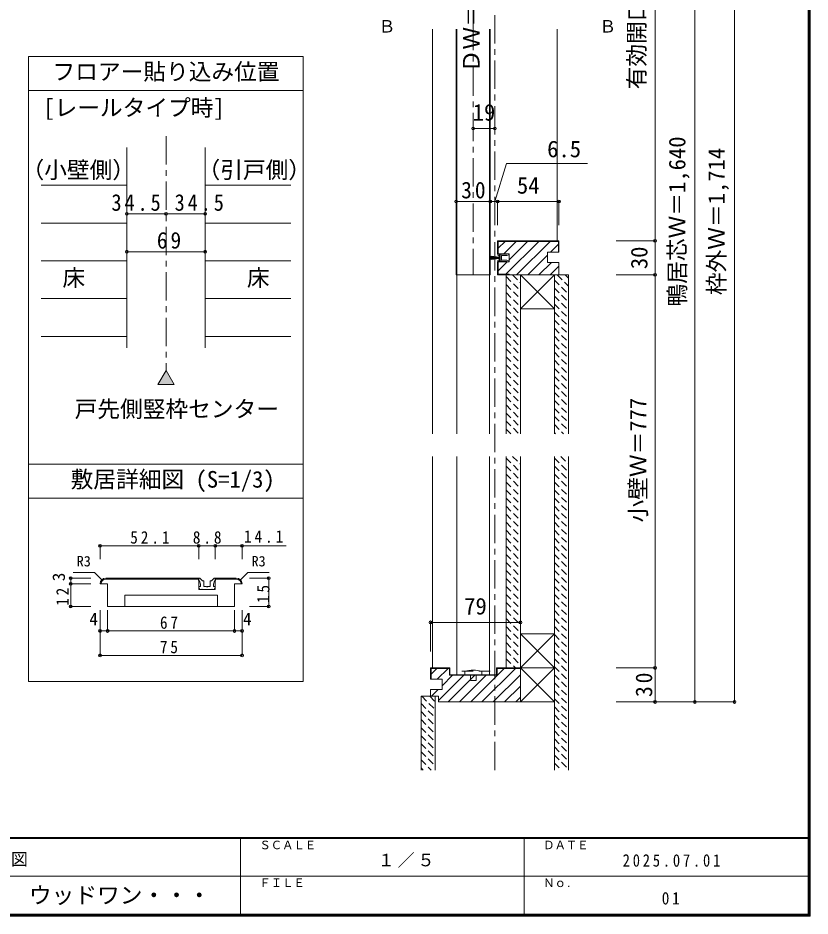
# Model space of a CAD drawing. Units: millimetres, scale not verified, with parts at other scales. Extents: x -957 to 993, y -689 to 708.
# Drawn here: x 295 to 993, y -689 to 102 of the extents above; entities that cross this region are included whole.
import ezdxf
from ezdxf.enums import TextEntityAlignment as Align

# ---------------------------------------------------------------- set-up
doc = ezdxf.new("R2010")
doc.units = ezdxf.units.MM
doc.header["$LTSCALE"] = 5
doc.header["$PDMODE"] = 32
doc.header["$PDSIZE"] = 2.5
for name, pattern in [('CHAIN1', [8, 5, -1, 1, -1]), ('DASHED1', [1.8, 1.2, -0.6]), ('DASHED2', [3, 2, -1])]:
    doc.linetypes.add(name, pattern=pattern)
for name, color, linetype, lineweight in [('0-6_扉', 7, 'Continuous', 9), ('0-A_文字', 7, 'Continuous', 9), ('0-B_寸法', 7, 'Continuous', 9), ('F-1_枠', 6, 'Continuous', 9)]:
    doc.layers.add(name, color=color, linetype=linetype, lineweight=lineweight)
doc.layers.add('F-0_補助線', color=7, linetype='Continuous')
doc.layers.add('F-A_文字', color=7, linetype='Continuous')
doc.styles.add('HG丸ｺﾞｼｯｸM-PRO', font='')
doc.styles.add('ＭＳ ゴシック', font='')
doc.styles.get('HG丸ｺﾞｼｯｸM-PRO').set_extended_font_data('HG丸ｺﾞｼｯｸM-PRO')
doc.styles.get('ＭＳ ゴシック').set_extended_font_data('MS Gothic')

# ---------------------------------------------------------------- blocks, each defined once
blk = doc.blocks.new('4')
at = {"layer": '0-A_文字'}
for p, q in [((-7.5, 43.83), (7.5, 43.83)), ((-7.5, 43.83), (-2.5, 8.83)), ((-3.75, 43.83), (-1.25, 8.83)), ((0, 43.83), (0, 8.83)), ((3.75, 43.83), (1.25, 8.83)), ((2.5, 8.83), (7.5, 43.83)), ((-16.5, 3.83), (-16.5, 12.33)), ((-11, 5.33), (-11, 8.83)), ((-11, 8.83), (11, 8.83)), ((16.5, 12.33), (16.5, 3.83))]:
    blk.add_line(p, q, dxfattribs=at)
for points in [[(-15, 13.83), (-11.5, 13.83), (-9, 8.83), (-11.5, 8.83), (-11.5, 3.83), (-2.5, 3.83)], [(-11, 5.33), (11, 5.33), (11, 8.83)], [(2.5, 3.83), (11.5, 3.83), (11.5, 8.83), (9, 8.83), (11.5, 13.83), (15, 13.83)], [(-15.44, -33.59), (-18, -24.67), (-16.5, -24.67), (-16.5, -1.17)], [(0, -2.17), (-10.5, -2.17), (-10.5, -24.67), (-12.54, -33.51)], [(12.54, -33.51), (10.5, -24.67), (10.5, -2.17), (0, -2.17)], [(16.5, -1.17), (16.5, -24.67), (18, -24.67), (15.44, -33.59)]]:
    blk.add_lwpolyline(points, dxfattribs=at)
for centre, radius, start, end in [((-15, 12.33), 1.5, 90, 180), ((-17.83, 1.33), 2.83, 0, 61.92751), ((-17.83, 1.33), 2.83, 298.07249, 0), ((0, 2.49), 2.83, 90, 151.92751), ((0, 2.49), 2.83, 28.07249, 90), ((15, 12.33), 1.5, 0, 90), ((17.83, 1.33), 2.83, 118.07249, 180), ((17.83, 1.33), 2.83, 180, 241.92751), ((-14, -33.17), 1.5, 196.01316, 347.0113), ((14, -33.17), 1.5, 192.9887, 343.98684)]:
    blk.add_arc(centre, radius, start, end, dxfattribs=at)

msp = doc.modelspace()

# ---------------------------------------------------------------- linework, layer by layer
at = {"layer": '0-6_扉'}
for p, q in [((681.141, 92.111), (681.141, -124.22)), ((711.141, 92.111), (711.141, -124.22)), ((711.141, -124.22), (681.141, -124.22))]:
    msp.add_line(p, q, dxfattribs=at)
at = {"layer": '0-B_寸法', "linetype": 'CHAIN1'}
for p, q in [((715.141, -560.482), (715.141, 406.373)), ((696.141, 298.626), (696.141, -124.22)), ((425.569, -1.942), (425.569, -208.332))]:
    msp.add_line(p, q, dxfattribs=at)
at = {"layer": '0-B_寸法'}
for p, q in [((926.251, -500.482), (926.251, 395.626)), ((856.251, 321.626), (856.251, -500.482)), ((891.251, -500.482), (891.251, 321.626)), ((660.141, -264.151), (660.141, 92.111)), ((681.741, 92.111), (681.741, -264.151)), ((710.541, 92.111), (710.541, -264.151)), ((770.141, -94.22), (770.141, 92.111)), ((304.5, 68.058), (304.5, -482.581)), ((546.377, 68.058), (304.5, 68.058)), ((546.377, 68.058), (546.377, -482.581)), ((546.377, 38.058), (304.5, 38.058)), ((391.069, -11.942), (391.069, -188.449)), ((460.069, -11.942), (460.069, -188.449)), ((715.141, -59.579), (725.329, -26.123)), ((796.88, -26.123), (725.329, -26.123)), ((315.569, -45.244), (391.069, -45.244)), ((460.069, -45.244), (535.569, -45.244)), ((681.14, -84.625), (681.14, -59.579)), ((681.14, -59.579), (711.14, -59.579)), ((711.14, -84.625), (711.14, -59.579)), ((711.141, -59.579), (711.141, -84.625)), ((711.141, -59.579), (717.641, -59.579)), ((711.141, -59.579), (711.141, -80.374)), ((717.641, -59.579), (771.641, -59.579)), ((717.641, -59.579), (717.641, -80.374)), ((717.641, -59.579), (717.641, -80.374)), ((771.641, -59.579), (771.641, -80.374)), ((771.641, -59.579), (771.641, -80.374)), ((391.069, -70.504), (425.569, -70.504)), ((425.569, -70.504), (460.069, -70.504)), ((315.569, -78.545), (391.069, -78.545)), ((460.069, -78.545), (535.569, -78.545)), ((717.641, -94.22), (771.641, -94.22)), ((717.641, -105.77), (717.641, -94.22)), ((718.141, -94.72), (771.141, -94.72)), ((724.157, -94.72), (718.141, -100.735)), ((718.141, -105.77), (718.141, -94.72)), ((734.056, -94.72), (723.006, -105.77)), ((753.855, -94.72), (724.855, -123.72)), ((743.956, -94.72), (727.641, -111.034)), ((763.755, -94.72), (734.255, -124.22)), ((771.141, -104.22), (771.141, -94.72)), ((771.641, -104.22), (771.641, -94.22)), ((856.251, -94.22), (822.119, -94.22)), ((856.251, -94.22), (856.251, -124.22)), ((771.141, -97.233), (764.154, -104.22)), ((391.069, -103.805), (460.069, -103.805)), ((727.641, -105.77), (717.641, -105.77)), ((727.641, -105.77), (727.641, -112.67)), ((761.641, -106.733), (744.154, -124.22)), ((761.641, -113.22), (761.641, -104.22)), ((771.641, -104.22), (761.641, -104.22)), ((315.569, -111.846), (391.069, -111.846)), ((460.069, -111.846), (535.569, -111.846)), ((717.641, -112.67), (727.641, -112.67)), ((717.641, -112.67), (717.641, -124.22)), ((718.141, -112.67), (718.141, -123.72)), ((726.006, -112.67), (718.141, -120.534)), ((765.053, -113.22), (754.053, -124.22)), ((761.641, -113.22), (771.641, -113.22)), ((771.641, -116.532), (763.953, -124.22)), ((771.641, -124.22), (771.641, -113.22)), ((771.641, -124.22), (717.641, -124.22)), ((727.641, -123.72), (718.141, -123.72)), ((725.141, -264.151), (725.141, -124.22)), ((727.641, -123.72), (727.641, -124.22)), ((737.641, -154.22), (767.641, -124.22)), ((737.641, -124.22), (767.641, -154.22)), ((737.641, -264.151), (737.641, -124.22)), ((780.141, -264.151), (780.141, -124.22)), ((856.251, -124.22), (822.119, -124.22)), ((315.569, -145.148), (391.069, -145.148)), ((460.069, -145.148), (535.569, -145.148)), ((737.641, -154.22), (767.641, -154.22)), ((315.569, -178.449), (391.069, -178.449)), ((460.069, -178.449), (535.569, -178.449)), ((425.569, -208.332), (418.432, -220.694)), ((425.569, -208.332), (432.706, -220.694)), ((432.706, -220.694), (418.432, -220.694)), ((660.141, -470.482), (660.141, -284.151)), ((681.741, -284.151), (681.741, -476.482)), ((710.541, -284.151), (710.541, -476.482)), ((725.141, -470.482), (725.141, -284.151)), ((737.641, -470.482), (737.641, -284.151)), ((780.141, -560.482), (780.141, -284.151)), ((546.377, -291.088), (304.5, -291.088)), ((546.377, -321.088), (304.5, -321.088)), ((367.479, -362.905), (367.479, -374.572)), ((367.479, -362.905), (454.313, -362.905)), ((454.313, -362.905), (468.979, -362.905)), ((454.313, -362.905), (454.313, -374.572)), ((468.979, -362.905), (468.979, -374.572)), ((468.979, -362.905), (531.412, -362.905)), ((492.479, -362.905), (492.479, -374.572)), ((362.479, -386.386), (343.788, -386.386)), ((368.944, -392.851), (362.479, -386.386)), ((341.618, -391.386), (341.618, -416.386)), ((341.618, -391.386), (359.25, -391.386)), ((372.479, -391.386), (454.313, -391.386)), ((372.479, -392.22), (454.313, -392.22)), ((454.313, -391.386), (454.313, -401.386)), ((457.749, -393.74), (455.64, -391.631)), ((458.103, -393.887), (458.646, -393.887)), ((458.979, -398.387), (458.979, -394.22)), ((464.313, -398.387), (464.313, -394.22)), ((465.189, -393.887), (464.646, -393.887)), ((465.542, -393.74), (467.652, -391.631)), ((469.146, -391.387), (468.241, -391.387)), ((468.979, -391.386), (487.479, -391.386)), ((468.979, -391.386), (468.979, -401.386)), ((468.979, -392.22), (487.479, -392.22)), ((469.146, -393.053), (469.146, -391.387)), ((515.977, -391.386), (499.171, -391.386)), ((515.977, -391.386), (515.977, -416.386)), ((341.618, -396.386), (359.25, -396.386)), ((454.313, -401.386), (468.979, -401.386)), ((455.813, -398.887), (454.813, -398.887)), ((455.813, -398.887), (455.813, -396.78)), ((465.479, -401.387), (457.813, -401.387)), ((459.479, -398.887), (461.146, -398.887)), ((461.146, -398.887), (461.646, -399.387)), ((461.646, -399.387), (462.146, -398.887)), ((462.146, -398.887), (463.813, -398.887)), ((465.813, -401.053), (465.479, -401.387)), ((466.146, -401.387), (465.813, -401.053)), ((466.146, -401.387), (467.979, -401.387)), ((467.479, -398.887), (467.479, -396.78)), ((467.479, -398.887), (468.479, -398.887)), ((467.979, -401.387), (468.789, -399.343)), ((389.146, -406.386), (470.813, -406.386)), ((389.146, -416.386), (389.146, -406.386)), ((470.813, -416.386), (470.813, -406.386)), ((341.618, -416.386), (359.25, -416.386)), ((485.813, -416.386), (374.146, -416.386)), ((515.977, -416.386), (499.171, -416.386)), ((367.479, -437.931), (367.479, -419.505)), ((374.146, -437.931), (374.146, -419.505)), ((485.813, -437.931), (485.813, -419.505)), ((492.479, -437.931), (492.479, -419.505)), ((658.641, -430.331), (737.641, -430.331)), ((658.641, -430.331), (658.641, -456.051)), ((737.641, -430.331), (737.641, -456.051)), ((367.479, -437.931), (492.479, -437.931)), ((367.479, -459.467), (367.479, -437.931)), ((492.479, -459.467), (492.479, -437.931)), ((737.641, -440.482), (767.641, -470.482)), ((737.641, -470.482), (767.641, -440.482)), ((737.641, -440.482), (767.641, -440.482)), ((367.479, -459.467), (492.479, -459.467)), ((664.057, -470.982), (659.141, -475.898)), ((659.141, -480.482), (659.141, -470.982)), ((659.141, -470.982), (675.141, -470.982)), ((673.956, -470.982), (664.456, -480.482)), ((675.141, -476.982), (675.141, -470.982)), ((675.641, -476.482), (675.641, -470.482)), ((688.641, -476.482), (688.641, -473.482)), ((723.454, -470.982), (693.954, -500.482)), ((703.641, -473.482), (703.641, -476.482)), ((733.353, -470.982), (703.853, -500.482)), ((737.641, -470.482), (716.641, -470.482)), ((716.641, -476.482), (716.641, -470.482)), ((717.141, -476.982), (717.141, -470.982)), ((737.641, -470.982), (717.141, -470.982)), ((737.641, -470.482), (767.641, -500.482)), ((737.641, -500.482), (767.641, -470.482)), ((737.641, -470.482), (767.641, -470.482)), ((737.641, -500.482), (737.641, -470.482)), ((856.251, -470.482), (822.119, -470.482)), ((822.119, -470.482), (856.251, -470.482)), ((546.377, -482.581), (304.5, -482.581)), ((668.641, -480.482), (658.641, -480.482)), ((687.755, -476.982), (665.641, -499.097)), ((677.856, -476.982), (668.641, -486.197)), ((668.641, -480.482), (668.641, -489.482)), ((697.655, -476.982), (674.155, -500.482)), ((675.141, -476.982), (717.141, -476.982)), ((675.641, -476.482), (716.641, -476.482)), ((707.554, -476.982), (684.054, -500.482)), ((706.64, -476.482), (688.641, -476.482)), ((693.641, -476.482), (693.641, -481.482)), ((693.641, -481.482), (698.641, -481.482)), ((698.641, -481.482), (698.641, -476.482)), ((737.641, -476.594), (713.753, -500.482)), ((668.641, -489.482), (658.641, -489.482)), ((658.641, -489.482), (658.641, -495.482)), ((665.356, -489.482), (659.37, -495.468)), ((737.641, -486.494), (723.652, -500.482)), ((650.141, -560.482), (650.141, -495.482)), ((662.641, -495.482), (650.141, -495.482)), ((665.641, -495.482), (658.641, -495.482)), ((662.641, -560.482), (662.641, -495.482)), ((665.641, -495.482), (665.641, -500.482)), ((737.641, -496.393), (733.552, -500.482)), ((665.641, -500.482), (737.641, -500.482)), ((737.641, -500.482), (767.641, -500.482)), ((822.119, -500.482), (926.251, -500.482)), ((891.251, -500.482), (856.251, -500.482))]:
    msp.add_line(p, q, dxfattribs=at)
at = {"layer": '0-B_寸法', "color": 4}
msp.add_line((696.141, 4.72), (715.141, 4.72), dxfattribs=at)
at = {"layer": '0-B_寸法', "linetype": 'DASHED1'}
for p, q in [((725.141, -125.71), (737.641, -138.21)), ((730.778, -124.277), (737.641, -131.139)), ((770.136, -124.22), (780.141, -134.224)), ((777.207, -124.22), (780.141, -127.153)), ((725.141, -132.781), (737.641, -145.281)), ((767.641, -128.795), (780.141, -141.295)), ((725.141, -139.852), (737.641, -152.352)), ((767.641, -135.866), (780.141, -148.366)), ((725.141, -146.923), (737.641, -159.423)), ((767.641, -142.937), (780.141, -155.437)), ((767.641, -150.008), (780.141, -162.508)), ((725.141, -153.994), (737.641, -166.494)), ((767.641, -157.079), (780.141, -169.579)), ((725.141, -161.065), (737.641, -173.565)), ((767.641, -164.15), (780.141, -176.65)), ((725.141, -168.136), (737.641, -180.636)), ((767.641, -171.221), (780.141, -183.721)), ((725.141, -175.207), (737.641, -187.707)), ((767.641, -178.292), (780.141, -190.792)), ((725.141, -182.279), (737.641, -194.779)), ((725.141, -189.35), (737.641, -201.85)), ((767.641, -185.364), (780.141, -197.864)), ((725.141, -196.421), (737.641, -208.921)), ((767.641, -192.435), (780.141, -204.935)), ((725.141, -203.492), (737.641, -215.992)), ((767.641, -199.506), (780.141, -212.006)), ((725.141, -210.563), (737.641, -223.063)), ((767.641, -206.577), (780.141, -219.077)), ((725.141, -217.634), (737.641, -230.134)), ((767.641, -213.648), (780.141, -226.148)), ((767.641, -220.719), (780.141, -233.219)), ((725.141, -224.705), (737.641, -237.205)), ((767.641, -227.79), (780.141, -240.29)), ((725.141, -231.776), (737.641, -244.276)), ((767.641, -234.861), (780.141, -247.361)), ((725.141, -238.847), (737.641, -251.347)), ((767.641, -241.932), (780.141, -254.432)), ((725.141, -245.918), (737.641, -258.418)), ((725.141, -252.989), (736.303, -264.151)), ((767.641, -249.003), (780.141, -261.503)), ((725.141, -260.06), (729.232, -264.151)), ((767.641, -256.074), (775.718, -264.151)), ((767.641, -263.145), (768.647, -264.151)), ((730.778, -284.151), (737.641, -291.014)), ((773.278, -284.151), (780.141, -291.014)), ((725.141, -285.585), (737.641, -298.085)), ((725.141, -292.656), (737.641, -305.156)), ((767.641, -285.585), (780.141, -298.085)), ((767.641, -292.656), (780.141, -305.156)), ((725.141, -299.727), (737.641, -312.227)), ((767.641, -299.727), (780.141, -312.227)), ((725.141, -306.798), (737.641, -319.298)), ((767.641, -306.798), (780.141, -319.298)), ((725.141, -313.869), (737.641, -326.369)), ((767.641, -313.869), (780.141, -326.369)), ((725.141, -320.94), (737.641, -333.44)), ((767.641, -320.94), (780.141, -333.44)), ((725.141, -328.011), (737.641, -340.511)), ((767.641, -328.011), (780.141, -340.511)), ((725.141, -335.082), (737.641, -347.582)), ((767.641, -335.082), (780.141, -347.582)), ((725.141, -342.153), (737.641, -354.653)), ((767.641, -342.153), (780.141, -354.653)), ((725.141, -349.224), (737.641, -361.724)), ((767.641, -349.224), (780.141, -361.724)), ((725.141, -356.295), (737.641, -368.795)), ((725.141, -363.366), (737.641, -375.866)), ((767.641, -356.295), (780.141, -368.795)), ((767.641, -363.366), (780.141, -375.866)), ((725.141, -370.437), (737.641, -382.937)), ((767.641, -370.437), (780.141, -382.937)), ((725.141, -377.509), (737.641, -390.009)), ((767.641, -377.509), (780.141, -390.009)), ((725.141, -384.58), (737.641, -397.08)), ((767.641, -384.58), (780.141, -397.08)), ((725.141, -391.651), (737.641, -404.151)), ((767.641, -391.651), (780.141, -404.151)), ((725.141, -398.722), (737.641, -411.222)), ((767.641, -398.722), (780.141, -411.222)), ((725.141, -405.793), (737.641, -418.293)), ((767.641, -405.793), (780.141, -418.293)), ((725.141, -412.864), (737.641, -425.364)), ((767.641, -412.864), (780.141, -425.364)), ((725.141, -419.935), (737.641, -432.435)), ((725.141, -427.006), (737.641, -439.506)), ((767.641, -419.935), (780.141, -432.435)), ((767.641, -427.006), (780.141, -439.506)), ((725.141, -434.077), (737.641, -446.577)), ((767.641, -434.077), (780.141, -446.577)), ((725.141, -441.148), (737.641, -453.648)), ((767.641, -441.148), (780.141, -453.648)), ((725.141, -448.219), (737.641, -460.719)), ((767.641, -448.219), (780.141, -460.719)), ((725.141, -455.29), (737.641, -467.79)), ((767.641, -455.29), (780.141, -467.79)), ((725.141, -462.361), (733.261, -470.482)), ((767.641, -462.361), (780.141, -474.861)), ((767.641, -469.432), (780.141, -481.932)), ((767.641, -476.503), (780.141, -489.003)), ((767.641, -483.575), (780.141, -496.075)), ((650.764, -495.482), (662.641, -507.358)), ((657.835, -495.482), (662.641, -500.287)), ((767.641, -490.646), (780.141, -503.146)), ((767.641, -497.717), (780.141, -510.217)), ((650.141, -501.929), (662.641, -514.429)), ((767.641, -504.788), (780.141, -517.288)), ((650.141, -509), (662.641, -521.5)), ((767.641, -511.859), (780.141, -524.359)), ((650.141, -516.072), (662.641, -528.572)), ((767.641, -518.93), (780.141, -531.43)), ((650.141, -523.143), (662.641, -535.643)), ((767.641, -526.001), (780.141, -538.501)), ((650.141, -530.214), (662.641, -542.714)), ((650.141, -537.285), (662.641, -549.785)), ((767.641, -533.072), (780.141, -545.572)), ((650.141, -544.356), (662.641, -556.856)), ((767.641, -540.143), (780.141, -552.643)), ((650.141, -551.427), (659.196, -560.482)), ((767.641, -547.214), (780.141, -559.714)), ((650.141, -558.498), (652.125, -560.482)), ((767.641, -554.285), (773.838, -560.482))]:
    msp.add_line(p, q, dxfattribs=at)
at = {"layer": '0-B_寸法', "linetype": 'DASHED2'}
msp.add_line((711.141, -473.482), (681.141, -473.482), dxfattribs=at)
at = {"layer": '0-B_寸法'}
for points in [[(767.641, -264.151), (767.641, -124.22), (780.141, -124.22)], [(767.641, -560.482), (767.641, -560.435), (767.641, -284.151)], [(491.015, -392.851), (497.479, -386.386), (516.306, -386.386)], [(454.146, -393.053), (454.146, -391.387), (455.051, -391.387)], [(374.146, -416.386), (374.146, -396.386), (367.479, -396.386)], [(457.146, -401.387), (455.313, -401.387), (454.503, -399.343)], [(457.146, -401.387), (457.479, -401.053), (457.813, -401.387)], [(485.813, -416.386), (485.813, -396.386), (492.479, -396.386)], [(658.641, -480.482), (658.641, -470.482), (675.641, -470.482)]]:
    msp.add_lwpolyline(points, dxfattribs=at)
for centre, radius, start, end in [((372.479, -396.386), 5, 90, 180), ((372.479, -396.386), 4.167, 90, 180), ((450.813, -396.78), 5, 0, 48.19), ((455.051, -392.22), 0.833, 45, 90), ((458.103, -393.387), 0.5, 225, 270), ((458.646, -394.22), 0.333, 0, 90), ((464.646, -394.22), 0.333, 90, 180), ((465.189, -393.387), 0.5, 270, 315), ((472.479, -396.78), 5, 131.81, 180), ((468.241, -392.22), 0.833, 90, 135), ((487.479, -396.386), 5, 0, 90), ((487.479, -396.386), 4.167, 0, 90), ((454.813, -399.22), 0.333, 90, 201.616), ((459.479, -398.387), 0.5, 180, 270), ((463.813, -398.387), 0.5, 270, 0), ((468.479, -399.22), 0.333, 338.384, 90), ((696.141, -501.107), 28.625, 74.81071, 105.18929)]:
    msp.add_arc(centre, radius, start, end, dxfattribs=at)
for p in [(696.141, 4.72), (715.141, 4.72), (681.14, -59.579), (711.14, -59.579), (711.141, -59.579), (717.641, -59.579), (771.641, -59.579), (391.069, -70.504), (425.569, -70.504), (460.069, -70.504), (856.251, -94.22), (391.069, -103.805), (460.069, -103.805), (856.251, -124.22), (367.479, -362.905), (454.313, -362.905), (468.979, -362.905), (492.479, -362.905), (341.618, -391.386), (341.618, -396.386), (515.977, -391.386), (341.618, -416.386), (515.977, -416.386), (658.641, -430.331), (737.641, -430.331), (367.479, -437.931), (374.146, -437.931), (485.813, -437.931), (492.479, -437.931), (367.479, -459.467), (492.479, -459.467), (856.251, -470.482), (856.251, -500.482), (891.251, -500.482), (926.251, -500.482)]:
    msp.add_point(p, dxfattribs=at)
at = {"layer": '0-B_寸法', "color": 16}
msp.add_solid([(432.706, -220.694), (425.569, -208.332), (418.432, -220.694)], dxfattribs=at)
at = {"layer": 'F-1_枠'}
for p, q in [((991.115, 707.602), (991.115, -689.065)), ((991.948, 707.602), (991.948, -689.065)), ((992.782, 707.602), (992.782, -689.065)), ((992.782, -619.898), (-957.218, -619.898)), ((992.782, -620.731), (-957.218, -620.731)), ((491.115, -620.731), (491.115, -687.398)), ((741.115, -620.731), (741.115, -687.398)), ((17.782, -654.065), (991.115, -654.066)), ((992.782, -687.398), (-957.218, -687.398)), ((992.782, -688.231), (-957.218, -688.231)), ((992.782, -689.065), (-957.218, -689.065))]:
    msp.add_line(p, q, dxfattribs=at)

# ---------------------------------------------------------------- block references
at = {"layer": '0-B_寸法', "xscale": 0.2, "yscale": 0.2, "rotation": 90}
msp.add_blockref('4', (720.706, -109.22), dxfattribs=at)

# ---------------------------------------------------------------- texts
at = {"layer": '0-B_寸法', "style": 'ＭＳ ゴシック'}
for s, height, p in [('ＤＷ＝810', 14.66, (706.141, 54.222)), ('30', 14.66, (853.975, -119.22)), ('3', 11, (339.844, -394.077))]:
    msp.add_text(s, height=height, rotation=90, dxfattribs=at).set_placement(p, align=Align.BOTTOM_LEFT)
for s, height, p in [('Ｂ', 11, (612.633, 85.933)), ('Ｂ', 11, (807.065, 85.933)), ('フロアー貼り込み位置', 14.66, (325.569, 43.058)), ('[レールタイプ時]', 14.66, (317.382, 11.368)), ('19', 14.66, (695.641, 7.22)), ('6.5', 14.66, (761.212, -25.043)), ('（小壁側）', 14.66, (298.292, -43.457)), ('（引戸側）', 14.66, (453.311, -43.457)), ('54', 14.66, (734.641, -57.079)), ('床', 14.66, (334.319, -138.497)), ('床', 14.66, (496.819, -138.497)), ('戸先側竪枠センター', 14.66, (345.069, -254.074)), ('敷居詳細図 (S=1/3)', 14.66, (341.56, -316.088)), ('R3', 9.164, (346.878, -383.798)), ('R3', 9.164, (500.865, -383.798)), ('79', 14.66, (688.141, -427.831)), ('4', 11, (358.038, -436.176)), ('4', 11, (493.354, -436.176))]:
    msp.add_text(s, height=height, dxfattribs=at).set_placement(p, align=Align.BOTTOM_LEFT)
at = {"layer": '0-B_寸法', "attachment_point": 7, "style": 'ＭＳ ゴシック'}
for s, insert, char_height in [('\\T1.27;\\W0.95;30', (685.515, -57.079), 14.66), ('\\T1.28;\\W0.9;34.5', (377.451, -68.004), 14.66), ('\\T1.28;\\W0.9;34.5', (433.088, -68.004), 14.66), ('\\T1.27;\\W0.95;69', (417.444, -101.305), 14.66), ('\\T1.38;\\W0.9;52.1', (394.021, -361.15), 11), ('\\T1.38;\\W0.9;8.8', (449.146, -361.15), 11), ('\\T1.38;\\W0.9;14.1', (494.191, -360.365), 11), ('\\T1.36;\\W0.9;67', (420.188, -436.176), 11), ('\\T1.36;\\W0.9;75', (420.188, -457.712), 11)]:
    msp.add_mtext(s, dxfattribs=dict(at, insert=insert, char_height=char_height))
at = {"layer": '0-B_寸法', "attachment_point": 7, "rotation": 90, "style": 'ＭＳ ゴシック'}
for s, insert, char_height in [('\\T1.36;\\W0.9;12', (339.844, -415.761), 11), ('\\T1.36;\\W0.9;15', (516.81, -413.261), 11), ('\\T1.27;\\W0.95;30', (853.975, -496.107), 14.66)]:
    msp.add_mtext(s, dxfattribs=dict(at, insert=insert, char_height=char_height))
at = {"layer": 'F-0_補助線', "style": 'ＭＳ ゴシック'}
for s, p in [('有効開口Ｗ＝803', (851.764, 39.26)), ('鴨居芯Ｗ＝1,640', (887.413, -152.117)), ('枠外Ｗ＝1,714', (922.063, -142.117)), ('小壁Ｗ＝777', (853.04, -342.394))]:
    msp.add_text(s, height=14.66, rotation=90, dxfattribs=at).set_placement(p, align=Align.BOTTOM_LEFT)
at = {"layer": 'F-0_補助線', "insert": (827.782, -645.732), "char_height": 11, "attachment_point": 7, "style": 'ＭＳ ゴシック'}
msp.add_mtext('\\T1.39;\\W0.85;2025.07.01', dxfattribs=at)
at = {"layer": 'F-1_枠', "color": 7, "style": 'HG丸ｺﾞｼｯｸM-PRO'}
msp.add_text('ウッドワン・・・', height=14.66, dxfattribs=at).set_placement((304.825, -682.398), align=Align.BOTTOM_LEFT)
at = {"layer": 'F-A_文字', "style": 'ＭＳ ゴシック'}
for s, p in [('ＳＣＡＬＥ', (507.782, -632.398)), ('ＤＡＴＥ', (757.782, -632.398)), ('ＦＩＬＥ', (507.782, -665.732)), ('Ｎｏ.', (757.782, -665.732))]:
    msp.add_text(s, height=7.331, dxfattribs=at).set_placement(p, align=Align.BOTTOM_LEFT)
at = {"layer": 'F-A_文字', "char_height": 11, "attachment_point": 7, "style": 'ＭＳ ゴシック'}
for s, insert in [('\\T1.17;建具納まり図', (201.164, -645.731)), ('\\T1.17;１／５', (611.949, -646.565)), ('\\T1.36;\\W0.9;01', (862.157, -679.065))]:
    msp.add_mtext(s, dxfattribs=dict(at, insert=insert))

doc.saveas('drawing.dxf')
